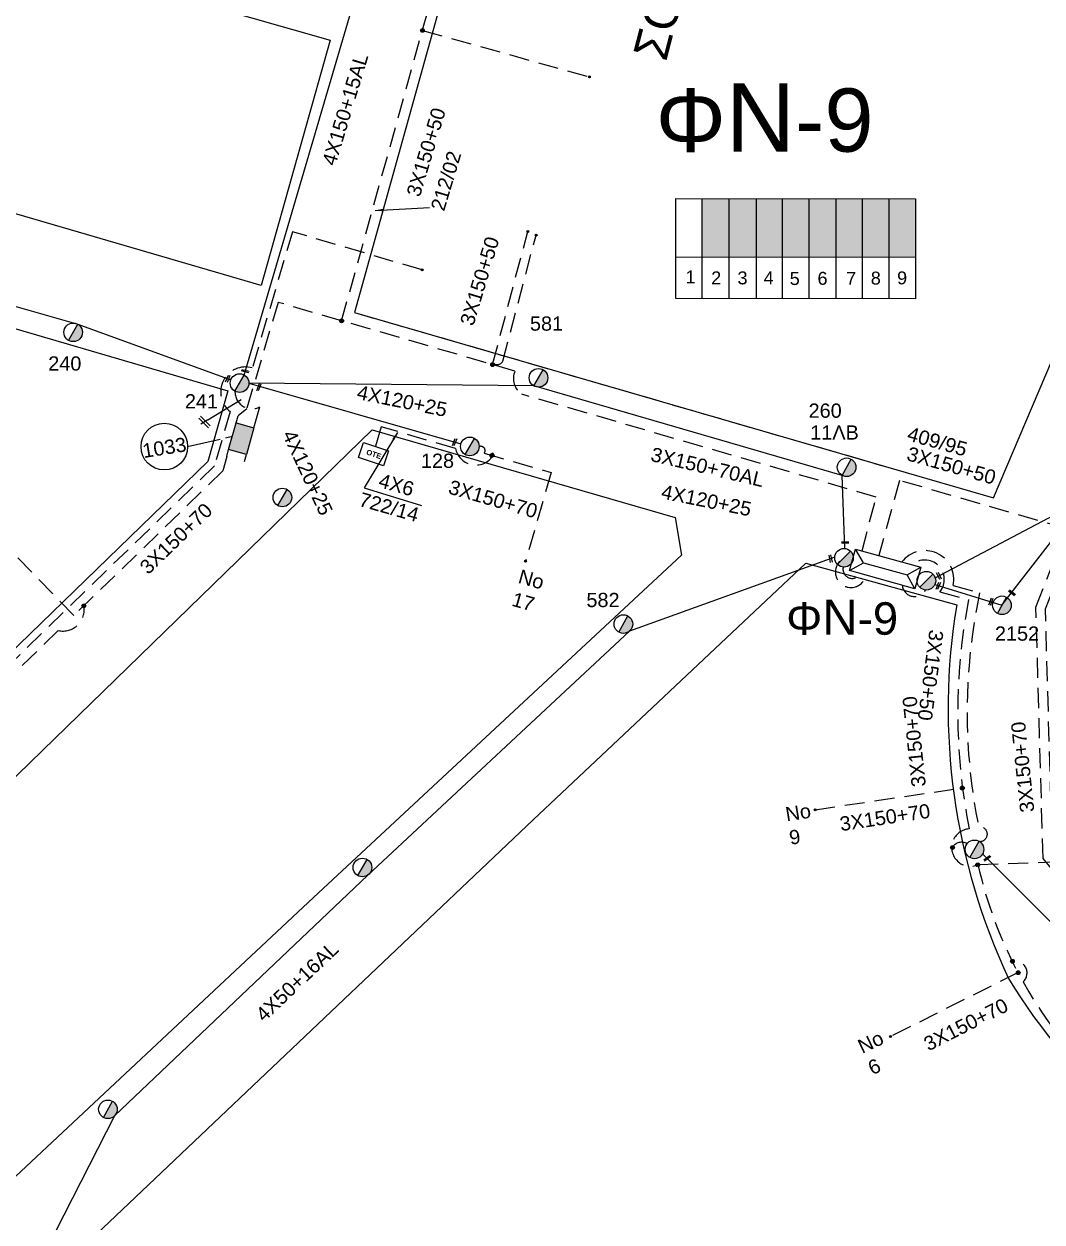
# Model space of a CAD drawing. Header units: millimetres. Extents: x 771 to 3391, y 686 to 1835.
# Drawn here: x 2071.3 to 2200.2, y 1430.4 to 1582.1 of the extents above; entities that cross this region are included whole.
import ezdxf

# ---------------------------------------------------------------- set-up
doc = ezdxf.new("R2010")
doc.units = ezdxf.units.MM
doc.linetypes.add('DASHED', pattern=[19.05, 12.7, -6.35])
for name, color, linetype in [('Link Box 4 Διευθύνσεων', 7, 'Continuous'), ('Pillar OTE', 7, 'Continuous'), ('Άγνωστα', 7, 'Continuous'), ('Γυμνά εναέρια ΧΤ και ΦΟΠ (3Φ)   4x50+16AL', 7, 'Continuous'), ('Επιγραφές - Σχήματα', 7, 'Continuous'), ('Καλωδια ΧΤ  3X95+50', 7, 'Continuous'), ('Καλώδια ΧΤ   3x150+50CU', 7, 'DASHED'), ('Καλώδια ΧΤ   3x150+70AL', 7, 'DASHED'), ('Μηχανική τομή', 7, 'Continuous'), ('Στύλος ΦΜ', 7, 'Continuous'), ('Στύλος ΦΜ @ 1', 7, 'Continuous'), ('Συνδέσεις', 7, 'Continuous'), ('Συνεστραμμένα ΧΤ   3x70+54.6+25 AL', 7, 'SYN_LINE'), ('Συνεστραμμένα ΧΤ   4x120+25 AL', 7, 'SYN_LINE'), ('Υποσταθμός εναέριος 2 στύλων', 7, 'Continuous'), ('Υποσταθμός πόλεως', 7, 'Continuous'), ('Υπόβαθρο ΔΕΗ', 7, 'Continuous'), ('Υπόγεια καλώδια Παροχών ΧΤ   4x6', 7, 'DASHED')]:
    doc.layers.add(name, color=color, linetype=linetype)
doc.styles.add('arial', font='arial.ttf')
doc.styles.get("Standard").update_dxf_attribs({"font": 'arial.ttf'})
doc.linetypes.add('SYN_LINE', pattern='A,0.5,-0.0001,["/\\/\\/\\/",Standard,S=0.1,R=0,X=0,Y=-0.05],-0.25', length=0.7501)
doc.dimstyles.new('ISO-25', dxfattribs={"dimtxt": 2.5, "dimasz": 2.5, "dimexe": 1.25, "dimexo": 0.625, "dimtad": 1, "dimtxsty": 'Standard', "dimcen": 2.5, "dimadec": 0, "dimazin": 0, "dimtfac": 1, "dimtmove": 0, "dimatfit": 3, "dimfxl": 1, "dimarcsym": 0})

# ---------------------------------------------------------------- blocks, each defined once
blk = doc.blocks.new('LINK BOX 4 ΑΝΑΧΩΡΗΣΕΩΝ')
at = {"layer": 'Link Box 4 Διευθύνσεων', "ltscale": 40}
blk.add_hatch(color=256, dxfattribs=at).paths.add_polyline_path([(-3.54, 0), (-3.54, -4.67), (3.54, -4.67), (3.54, 0)])
for p, q in [((-3.54, 0), (-5.33, 0)), ((5.33, 0), (3.54, 0)), ((-3.54, -4.67), (-5.33, -4.67)), ((5.33, -4.67), (3.54, -4.67))]:
    blk.add_line(p, q, dxfattribs=at)
blk.add_lwpolyline([(-3.54, -4.67), (-3.54, 0), (3.54, 0), (3.54, -4.67)], close=True, dxfattribs=at)
blk = doc.blocks.new('ΥΠΑΡΧΩΝ ΤΣΙΜΕΝΤΕΝΙΟΣ ΣΤΥΛΟΣ')
at = {"layer": 'Στύλος ΦΜ'}
blk.add_hatch(color=7, dxfattribs=at).paths.add_polyline_path([(-1.29, -2.28, 0.574793), (2.62, 0, 0.268822), (1.3, 2.27)])
at = {"layer": 'Στύλος ΦΜ', "color": 7}
blk.add_line((-1.29, -2.28), (1.3, 2.27), dxfattribs=at)
blk.add_circle((0, 0), 2.62, dxfattribs=at)
at = {"layer": 'Στύλος ΦΜ', "flags": 4}
for tag, p in [('ΑΡΙΘΜΟΣ', (-4.68, 8.05)), ('ΤΥΠΟΣ', (-4.91, 3.03))]:
    blk.add_attdef(tag, p, '', height=4, dxfattribs=at)
blk = doc.blocks.new('ΥΠΟΣΤΑΘΜΟΣ ΕΝΑΕΡΙΟΣ ΕΠΙ 2 ΣΤΥΛΩΝ')
at = {"layer": 'Υποσταθμός εναέριος 2 στύλων', "linetype": 'Continuous'}
for points in [[(-11.97, -2.11, 0.574793), (-8.45, -0.07, 0.268822), (-9.64, 1.98)], [(9.68, -2.15, 0.574793), (13.19, -0.1, 0.268822), (12.01, 1.95)]]:
    blk.add_hatch(color=256, dxfattribs=at).paths.add_polyline_path(points)
for p, q in [((-11.97, -2.11), (-9.64, 1.98)), ((9.68, -2.15), (12.01, 1.95))]:
    blk.add_line(p, q, dxfattribs=at)
for centre in [(-10.81, -0.07), (10.84, -0.1)]:
    blk.add_circle(centre, 2.36, dxfattribs=at)
at = {"layer": 'Υποσταθμός πόλεως', "linetype": 'Continuous', "ltscale": 40}
blk.add_lwpolyline([(-8.57, 2.82), (8.57, 2.82), (8.57, -2.82), (-8.57, -2.82)], close=True, dxfattribs=at)
for points in [[(-5.75, 0), (-8.57, 2.82)], [(-8.57, -2.82), (-5.75, 0)], [(-5.75, 0), (5.75, 0)], [(5.75, 0), (8.57, 2.82)], [(8.57, -2.82), (5.75, 0)]]:
    blk.add_lwpolyline(points, dxfattribs=at)
at = {"layer": 'Υποσταθμός εναέριος 2 στύλων', "ltscale": 40, "flags": 1}
for tag, p in [('ΜΕΤΑΣΧΗΜΑΤΙΣΜΟΣ', (14.09, 2.51)), ('ΙΣΧΥΣ', (14.07, -0.28)), ('ΑΡΙΘΜΟΣ', (14.19, -3))]:
    blk.add_attdef(tag, p, '', height=1.8, dxfattribs=at)
blk = doc.blocks.new('ΜΗΧΑΝΙΚΗ ΤΟΜΗ')
at = {"layer": 'Μηχανική τομή', "ltscale": 40}
for p, q in [((-1.89, 0.78), (1.89, 0.78)), ((1.89, 0), (-1.89, 0))]:
    blk.add_line(p, q, dxfattribs=at)
blk = doc.blocks.new('_ΣΥΝΔΕΣΗ')
at = {"layer": 'Συνδέσεις', "linetype": 'SYN_LINE', "ltscale": 40}
blk.add_hatch(color=256, dxfattribs=at).paths.add_polyline_path([(0.5, -0.01, 1), (-0.5, -0.01, 1)])
at = {"layer": 'Συνδέσεις'}
blk.add_circle((0, -0.01), 0.5, dxfattribs=at)
blk = doc.blocks.new('τομή_')
at = {"layer": 'Επιγραφές - Σχήματα'}
for p, q in [((-1.29, -0.22), (0.13, 0.75)), ((-1.08, -0.46), (0.34, 0.51)), ((-0.66, 0.62), (-0.29, -0.37))]:
    blk.add_line(p, q, dxfattribs=at)
blk = doc.blocks.new('PILLAR ΟΤΕ')
at = {"layer": 'Pillar OTE', "ltscale": 40}
blk.add_lwpolyline([(-3.31, 2.02), (3.39, 2.02), (3.39, -1.99), (-3.31, -1.99)], close=True, dxfattribs=at)
at = {"layer": 'Pillar OTE', "insert": (-1.81, 0.71), "char_height": 1.3575, "width": 109.961, "attachment_point": 1}
blk.add_mtext('{\\fArial|b1|i0|c161|p34;OTE}', dxfattribs=at)
blk = doc.blocks.new('TSONTA XT1')
at = {"ltscale": 40}
h = blk.add_hatch(color=256, dxfattribs=at)
h.dxf.hatch_style = 1
h.paths.add_polyline_path([(595.96, 2487.66), (597.07, 2488.77), (595.96, 2489.87), (594.85, 2488.77)])
blk.add_lwpolyline([(594.85, 2488.77), (595.96, 2489.87), (597.07, 2488.77), (595.96, 2487.66)], close=True, dxfattribs=at)

msp = doc.modelspace()

# ---------------------------------------------------------------- hatches: boundary and pattern name
at = {"layer": 'Καλώδια ΧΤ   3x150+50CU', "linetype": 'DASHED', "ltscale": 0.2}
h = msp.add_hatch(color=30, dxfattribs=at)
h.dxf.hatch_style = 1
h.paths.add_polyline_path([(2160.60436, 1559.95704), (2157.16449, 1559.95725), (2157.16403, 1552.59666), (2160.6039, 1552.59332)])
h = msp.add_hatch(color=85, dxfattribs=at)
h.dxf.hatch_style = 1
h.paths.add_polyline_path([(2164.04393, 1559.95682), (2160.60436, 1559.95704), (2160.6039, 1552.59332), (2164.04347, 1552.58998)])
h = msp.add_hatch(color=173, dxfattribs=at)
h.dxf.hatch_style = 1
h.paths.add_polyline_path([(2167.34149, 1559.95662), (2164.04393, 1559.95682), (2164.04347, 1552.58998), (2167.34103, 1552.58678)])
h = msp.add_hatch(color=1, dxfattribs=at)
h.dxf.hatch_style = 1
h.paths.add_polyline_path([(2170.72749, 1559.9564), (2167.34149, 1559.95662), (2167.34103, 1552.58678), (2170.72702, 1552.58349)])
h = msp.add_hatch(color=6, dxfattribs=at)
h.dxf.hatch_style = 1
h.paths.add_polyline_path([(2174.12413, 1559.95619), (2170.72749, 1559.9564), (2170.72702, 1552.58349), (2174.12367, 1552.58019)])
h = msp.add_hatch(color=2, dxfattribs=at)
h.dxf.hatch_style = 1
h.paths.add_polyline_path([(2177.46118, 1559.95598), (2174.12413, 1559.95619), (2174.12367, 1552.58019), (2177.46072, 1552.57695)])
h = msp.add_hatch(color=151, dxfattribs=at)
h.dxf.hatch_style = 1
h.paths.add_polyline_path([(2180.84955, 1559.95577), (2177.46118, 1559.95598), (2177.46072, 1552.57695), (2180.84909, 1552.57366)])
h = msp.add_hatch(color=62, dxfattribs=at)
h.dxf.hatch_style = 1
h.paths.add_polyline_path([(2184.16965, 1559.95556), (2180.84955, 1559.95577), (2180.84909, 1552.57366), (2184.16919, 1552.57044)])

# ---------------------------------------------------------------- linework, layer by layer
at = {"layer": 'Pillar OTE', "ltscale": 40}
for points in [[(2153.83579, 1547.31717), (2153.83658, 1559.95746), (2184.16965, 1559.95556), (2184.16886, 1547.28781), (2153.83579, 1547.3181)], [(2157.1637, 1547.31478), (2157.16449, 1559.95725)], [(2160.60357, 1547.31134), (2160.60436, 1559.95704)], [(2164.04314, 1547.30791), (2164.04393, 1559.95682)], [(2167.3407, 1547.30461), (2167.34149, 1559.95662)], [(2170.72669, 1547.30123), (2170.72749, 1559.9564)], [(2174.12334, 1547.29784), (2174.12413, 1559.95619)], [(2177.46038, 1547.29451), (2177.46118, 1559.95598)], [(2180.84876, 1547.29112), (2180.84955, 1559.95577)], [(2153.83612, 1552.59989), (2184.16919, 1552.57044)]]:
    msp.add_lwpolyline(points, dxfattribs=at)
at = {"layer": 'Γυμνά εναέρια ΧΤ και ΦΟΠ (3Φ)   4x50+16AL', "color": 85, "linetype": 'Continuous', "ltscale": 0.2}
msp.add_lwpolyline([(2099.19927, 1537.63353), (2114.53052, 1589.74956), (2123.24079, 1617.26343), (2129.54286, 1641.4146)], dxfattribs=at)
at = {"layer": 'Γυμνά εναέρια ΧΤ και ΦΟΠ (3Φ)   4x50+16AL', "color": 30, "linetype": 'Continuous', "ltscale": 0.2}
msp.add_lwpolyline([(1969.28875, 1584.4148), (1993.00692, 1568.5728), (2012.10738, 1563.35134), (2040.09168, 1554.88953), (2058.59375, 1549.62662), (2078.13354, 1544.05959), (2097.50686, 1537.01416)], dxfattribs=at)
at = {"layer": 'Γυμνά εναέρια ΧΤ και ΦΟΠ (3Φ)   4x50+16AL', "color": 173, "linetype": 'Continuous', "ltscale": 0.2}
msp.add_lwpolyline([(2173.96004, 1514.58253), (2147.9604, 1505.2115), (2114.84629, 1474.33963), (2082.78987, 1443.8668), (2072.10202, 1422.95656)], dxfattribs=at)
at = {"layer": 'Καλωδια ΧΤ  3X95+50', "linetype": 'DASHED', "ltscale": 0.2}
msp.add_lwpolyline([(2121.73088, 1550.94209), (2105.30007, 1555.77564), (2100.22024, 1538.54323, 0.815865249), (2097.40887, 1533.0237), (2095.43962, 1526.13379), (2046.78375, 1478.96662)], format="xyb", dxfattribs=at)
at = {"layer": 'Καλώδια ΧΤ   3x150+50CU', "color": 6, "linetype": 'DASHED', "ltscale": 0.2}
for points in [[(2111.53161, 1544.50102), (2125.86455, 1595.98275)], [(2121.76299, 1581.25304), (2142.89505, 1575.37171)], [(2130.64573, 1538.95739), (2135.09974, 1555.81395)]]:
    msp.add_lwpolyline(points, dxfattribs=at)
for points in [[(2130.87823, 1538.99966, 0.349869945), (2131.931, 1539.36722), (2136.15528, 1555.35436)], [(2100.67661, 1531.82495), (2101.17957, 1533.60756, -0.576070644), (2098.03267, 1535.58717)]]:
    msp.add_lwpolyline(points, format="xyb", dxfattribs=at)
at = {"layer": 'Καλώδια ΧΤ   3x150+50CU', "linetype": 'DASHED', "ltscale": 0.2}
msp.add_lwpolyline([(2113.14368, 1545.55618), (2180.9569, 1525.88845)], dxfattribs=at)
at = {"layer": 'Καλώδια ΧΤ   3x150+50CU', "color": 151, "linetype": 'DASHED', "ltscale": 0.2}
msp.add_lwpolyline([(2207.18012, 1468.67259, 0.913197862), (2206.24816, 1469.35388), (2200.33319, 1476.44557), (2199.42786, 1508.24191), (2203.32714, 1518.15634), (2182.16755, 1524.29321), (2179.53288, 1514.77973)], format="xyb", dxfattribs=at)
at = {"layer": 'Καλώδια ΧΤ   3x150+50CU', "color": 1, "linetype": 'DASHED', "ltscale": 0.2}
msp.add_lwpolyline([(2192.09615, 1475.66644), (2201.54578, 1476.02027), (2200.63435, 1508.03093), (2204.30029, 1517.35204), (2223.48957, 1509.805)], dxfattribs=at)
at = {"layer": 'Καλώδια ΧΤ   3x150+50CU', "color": 62, "linetype": 'DASHED', "ltscale": 0.2}
msp.add_lwpolyline([(2182.46236, 1513.96843, -0.80218713), (2188.94502, 1510.98695), (2192.30485, 1510.06121, 0.102149271), (2192.17365, 1480.4192, -1.190707837), (2192.23442, 1478.6152)], format="xyb", dxfattribs=at)
at = {"layer": 'Καλώδια ΧΤ   3x150+50CU', "color": 173, "linetype": 'DASHED', "ltscale": 0.2}
msp.add_arc((2176.00933, 1512.702), 1.96161, 136.4298514, 348.2444455, dxfattribs=at)
at = {"layer": 'Καλώδια ΧΤ   3x150+50CU', "color": 85, "linetype": 'DASHED', "ltscale": 0.2}
msp.add_arc((2176.16614, 1513.05599), 1.16341, 166.4011497, 331.8293615, dxfattribs=at)
at = {"layer": 'Καλώδια ΧΤ   3x150+50CU', "color": 30, "linetype": 'DASHED', "ltscale": 0.2}
msp.add_arc((2184.07482, 1511.15518), 1.56212, 184.5300482, 332.1545759, dxfattribs=at)
at = {"layer": 'Καλώδια ΧΤ   3x150+50CU', "color": 1, "linetype": 'DASHED', "ltscale": 0.2}
msp.add_arc((2190.00999, 1477.1006), 1.38748, 59.8477434, 147.7731065, dxfattribs=at)
at = {"layer": 'Καλώδια ΧΤ   3x150+70AL', "color": 6, "linetype": 'DASHED', "ltscale": 0.2}
for points in [[(2177.41209, 1515.36706), (2179.2064, 1522.18882), (2134.36717, 1535.19345, -0.369141328), (2133.47974, 1538.13545), (2103.4874, 1546.83407), (2099.52008, 1533.34784), (2098.4303, 1532.45874)], [(2078.89305, 1508.42219, -0.539759465), (2075.66302, 1505.29098), (2047.619, 1478.10501, -0.317342999), (2045.60016, 1477.48541), (2044.80964, 1476.71907)]]:
    msp.add_lwpolyline(points, format="xyb", dxfattribs=at)
at = {"layer": 'Καλώδια ΧΤ   3x150+70AL', "color": 85, "linetype": 'DASHED', "ltscale": 0.2}
msp.add_lwpolyline([(2128.94558, 1528.57067, -0.758770263), (2129.59367, 1527.73936), (2138.06908, 1525.28033), (2134.81473, 1514.06373)], format="xyb", dxfattribs=at)
at = {"layer": 'Καλώδια ΧΤ   3x150+70AL', "color": 6, "linetype": 'DASHED', "ltscale": 0.2}
msp.add_lwpolyline([(2096.98339, 1527.33056), (2096.50524, 1525.49551), (2077.64453, 1507.21187), (2064.65246, 1520.52933)], dxfattribs=at)
at = {"layer": 'Καλώδια ΧΤ   3x150+70AL', "color": 1, "linetype": 'DASHED', "ltscale": 0.2}
for points in [[(2183.72998, 1513.61738, -0.913321674), (2187.28125, 1510.20065), (2190.90581, 1509.20198, 0.098320454), (2190.99737, 1480.18178)], [(2192.09615, 1475.66644, 0.065640063), (2197.06315, 1462.18905, 0.065640063)], [(2196.42812, 1463.43468, -0.780425774), (2197.80157, 1460.83174, 0.108589866), (2213.50668, 1443.23466), (2204.38067, 1431.16149)]]:
    msp.add_lwpolyline(points, format="xyb", dxfattribs=at)
for points in [[(2171.46517, 1482.61709), (2190.13932, 1485.37142), (2190.13932, 1485.37142)], [(2197.16652, 1461.99346), (2181.00474, 1453.90696)]]:
    msp.add_lwpolyline(points, dxfattribs=at)
msp.add_arc((2191.12746, 1477.82208), 2.36329, 93.1555686, 294.1980004, dxfattribs=at)
at = {"layer": 'Συνεστραμμένα ΧΤ   3x70+54.6+25 AL', "color": 2, "linetype": 'SYN_LINE', "ltscale": 20}
msp.add_lwpolyline([(2186.63944, 1511.12784), (2195.13414, 1508.48632), (2205.55113, 1521.93489), (2207.94532, 1550.12316), (2217.53546, 1575.8855)], dxfattribs=at)
at = {"layer": 'Συνεστραμμένα ΧΤ   3x70+54.6+25 AL', "color": 30, "ltscale": 20}
msp.add_lwpolyline([(2186.67824, 1511.96809), (2205.55113, 1521.93489), (2250.50839, 1564.01577)], dxfattribs=at)
at = {"layer": 'Συνεστραμμένα ΧΤ   3x70+54.6+25 AL', "color": 62, "linetype": 'SYN_LINE', "ltscale": 20}
msp.add_lwpolyline([(2192.68427, 1477.03201), (2222.02345, 1447.61679), (2245.16742, 1439.31662), (2272.27587, 1430.74649), (2287.3606, 1435.73669), (2292.77723, 1410.23193)], dxfattribs=at)
at = {"layer": 'Συνεστραμμένα ΧΤ   4x120+25 AL', "color": 85, "linetype": 'SYN_LINE', "ltscale": 20}
for points in [[(2175.25683, 1515.67453), (2174.88473, 1524.93474), (2135.87631, 1536.25041), (2099.79142, 1536.60022)], [(2099.79142, 1536.60022), (2126.63573, 1528.91901)]]:
    msp.add_lwpolyline(points, dxfattribs=at)
at = {"layer": 'Υπόβαθρο ΔΕΗ'}
for points in [[(2113.14368, 1545.55618), (2194.0702, 1522.08523), (2204.78948, 1547.28419), (2215.99885, 1630.62953), (2174.63274, 1631.33916), (2139.1405, 1638.93281), (2113.14368, 1545.55618)], [(1980.63768, 1584.19316), (2000.26942, 1611.30167), (2110.07818, 1580.02601), (2101.36376, 1548.98077), (1980.63768, 1584.19316)], [(1952.09604, 1544.15021), (1972.20026, 1572.15791), (2097.14787, 1535.64525), (2094.5896, 1526.69452), (2031.30916, 1465.35023), (1952.09604, 1544.15021)], [(2094.60772, 1531.96415), (2098.80078, 1534.54582)], [(2039.58054, 1457.00481), (2115.41073, 1530.70353), (2153.74248, 1519.58208), (2154.56873, 1514.82046), (2107.98335, 1471.48647), (2064.94899, 1431.26879), (2039.58054, 1457.00481)], [(2092.03849, 1528.56867), (2096.15097, 1529.53069)], [(2096.84183, 1529.6923), (2097.70684, 1529.89465)], [(2114.39126, 1523.35069), (2121.65799, 1521.13867)]]:
    msp.add_lwpolyline(points, dxfattribs=at)
msp.add_lwpolyline([(2073.86029, 1422.60908), (2135.79225, 1481.32938), (2170.3152, 1513.81527), (2189.39804, 1508.55736, 0.152654007), (2195.97664, 1461.25577, 0.16543394), (2230.2899, 1432.30107), (2278.03044, 1415.19075), (2278.79774, 1404.98993), (2240.3731, 1387.80974), (2173.32775, 1323.67945), (2115.92702, 1381.0024)], format="xyb", close=True, dxfattribs=at)
msp.add_circle((2089.08711, 1528.56867), 2.95138, dxfattribs=at)
at = {"layer": 'Υπόγεια καλώδια Παροχών ΧΤ   4x6', "color": 85, "linetype": 'DASHED', "ltscale": 0.2}
msp.add_lwpolyline([(2130.47527, 1527.13086, -0.620456314), (2125.95448, 1528.34172), (2116.53303, 1531.07523), (2115.81058, 1528.58519)], format="xyb", dxfattribs=at)

# ---------------------------------------------------------------- block references
at = {"layer": 'Link Box 4 Διευθύνσεων', "xscale": 0.4999999999999998, "yscale": 0.4999999999999998, "zscale": 0.4999999999999998, "rotation": 254.2436490389055}
msp.add_blockref('LINK BOX 4 ΑΝΑΧΩΡΗΣΕΩΝ', (2099.95315, 1529.26086), dxfattribs=at)
at = {"layer": 'Pillar OTE', "xscale": 0.5, "yscale": 0.5, "zscale": 0.5, "rotation": 341.1929595980751}
msp.add_blockref('PILLAR ΟΤΕ', (2115.54934, 1527.61819), dxfattribs=at)
at = {"layer": 'Επιγραφές - Σχήματα', "rotation": 281.2861840314677}
msp.add_blockref('τομή_', (2094.12461, 1531.1928), dxfattribs=at)
at = {"layer": 'Μηχανική τομή'}
for p, xscale, yscale, zscale, rotation in [((2099.31971, 1538.04296), 0.25, 0.25, 0.25, 345.9780521669882), ((2097.20415, 1537.12425), 0.249999999999919, 0.249999999999919, 0.249999999999919, 68.45138536945211), ((2101.14641, 1536.05526), 0.249999999999919, 0.249999999999919, 0.249999999999919, 68.45138536945211), ((2125.92924, 1529.10152), 0.249999999999919, 0.249999999999919, 0.249999999999919, 68.45138536945211), ((2173.33873, 1514.35865), 0.2500000000001928, 0.2500000000001928, 0.2500000000001928, 282.6611919098028), ((2187.05451, 1512.1668), 0.2500000000001928, 0.2500000000001928, 0.2500000000001928, 294.8787790666561), ((2187.15623, 1510.91402), 0.249999999999919, 0.249999999999919, 0.249999999999919, 68.45138536945211), ((2196.34239, 1509.98219), 0.2500000000001928, 0.2500000000001928, 0.2500000000001928, 320.751727745773), ((2193.81258, 1508.91841), 0.249999999999919, 0.249999999999919, 0.249999999999919, 68.45138536945211), ((2193.32116, 1476.39347), 0.2499999999999681, 0.2499999999999681, 0.2499999999999681, 36.11407878704492)]:
    msp.add_blockref('ΜΗΧΑΝΙΚΗ ΤΟΜΗ', p, dxfattribs=dict(at, xscale=xscale, yscale=yscale, zscale=zscale, rotation=rotation))
at = {"layer": 'Μηχανική τομή', "xscale": 0.25, "yscale": 0.25, "zscale": 0.25}
msp.add_blockref('ΜΗΧΑΝΙΚΗ ΤΟΜΗ', (2175.28497, 1516.34592), dxfattribs=at)
at = {"layer": 'Στύλος ΦΜ @ 1', "ltscale": 40}
ref = msp.add_blockref('ΥΠΑΡΧΩΝ ΤΣΙΜΕΝΤΕΝΙΟΣ ΣΤΥΛΟΣ', (2077.54798, 1543.0377), dxfattribs=dict(at, xscale=0.4499999999998181, yscale=0.4499999999998181, zscale=0.4499999999998181))
ref.add_attrib('ΤΥΠΟΣ', '240', (2074.39281, 1538.19541), dxfattribs={"layer": 'Στύλος ΦΜ', "height": 1.8, "flags": 4})
ref = msp.add_blockref('ΥΠΑΡΧΩΝ ΤΣΙΜΕΝΤΕΝΙΟΣ ΣΤΥΛΟΣ', (2136.45734, 1537.27488), dxfattribs=dict(at, xscale=0.4499999999998181, yscale=0.4499999999998181, zscale=0.4499999999998181))
ref.add_attrib('ΤΥΠΟΣ', '581', (2135.37466, 1543.24773), dxfattribs={"layer": 'Στύλος ΦΜ', "height": 1.8, "flags": 4})
ref = msp.add_blockref('ΥΠΑΡΧΩΝ ΤΣΙΜΕΝΤΕΝΙΟΣ ΣΤΥΛΟΣ', (2098.61371, 1536.61164), dxfattribs=dict(at, xscale=0.4499999999998181, yscale=0.4499999999998181, zscale=0.4499999999998181))
ref.add_attrib('ΤΥΠΟΣ', '241', (2091.69076, 1533.40996), dxfattribs={"layer": 'Στύλος ΦΜ', "height": 1.8, "flags": 4})
ref = msp.add_blockref('ΥΠΑΡΧΩΝ ΤΣΙΜΕΝΤΕΝΙΟΣ ΣΤΥΛΟΣ', (2175.46576, 1525.95921), dxfattribs=dict(at, xscale=0.4499999999998181, yscale=0.4499999999998181, zscale=0.4499999999998181))
ref.add_attrib('ΤΥΠΟΣ', '260', (2170.64723, 1532.22549), dxfattribs={"layer": 'Στύλος ΦΜ', "height": 1.8, "flags": 4})
ref.add_attrib('ΑΡΙΘΜΟΣ', '11ΛΒ', (2170.85788, 1529.4625), dxfattribs={"layer": 'Στύλος ΦΜ', "height": 1.8, "flags": 4})
ref = msp.add_blockref('ΥΠΑΡΧΩΝ ΤΣΙΜΕΝΤΕΝΙΟΣ ΣΤΥΛΟΣ', (2127.76806, 1528.59501), dxfattribs=dict(at, xscale=0.4499999999998181, yscale=0.4499999999998181, zscale=0.4499999999998181))
ref.add_attrib('ΤΥΠΟΣ', '128', (2121.57415, 1525.88247), dxfattribs={"layer": 'Στύλος ΦΜ', "height": 1.8, "flags": 4})
at = {"layer": 'Στύλος ΦΜ @ 1', "ltscale": 40, "xscale": 0.4499999999998181, "yscale": 0.4499999999998181, "zscale": 0.4499999999998181}
for p in [(2104.03583, 1522.13128), (2191.64886, 1477.59331), (2114.16872, 1475.30298), (2081.94975, 1444.69224)]:
    msp.add_blockref('ΥΠΑΡΧΩΝ ΤΣΙΜΕΝΤΕΝΙΟΣ ΣΤΥΛΟΣ', p, dxfattribs=at)
at = {"layer": 'Στύλος ΦΜ @ 1', "ltscale": 40}
ref = msp.add_blockref('ΥΠΑΡΧΩΝ ΤΣΙΜΕΝΤΕΝΙΟΣ ΣΤΥΛΟΣ', (2147.20225, 1506.11279), dxfattribs=dict(at, xscale=0.4499999999998181, yscale=0.4499999999998181, zscale=0.4499999999998181))
ref.add_attrib('ΤΥΠΟΣ', '582', (2142.52391, 1508.25932), dxfattribs={"layer": 'Στύλος ΦΜ', "height": 1.8, "flags": 4})
ref = msp.add_blockref('ΥΠΑΡΧΩΝ ΤΣΙΜΕΝΤΕΝΙΟΣ ΣΤΥΛΟΣ', (2195.13187, 1508.48761), dxfattribs=dict(at, xscale=0.4499999999998181, yscale=0.4499999999998181, zscale=0.4499999999998181))
ref.add_attrib('ΤΥΠΟΣ', '2152', (2194.24067, 1504.01016), dxfattribs={"layer": 'Στύλος ΦΜ', "height": 1.8, "flags": 4})
at = {"layer": 'Συνδέσεις'}
for p, xscale, yscale, zscale in [((2121.76299, 1581.25304), 0.4777242751394019, 0.4777242751394019, 0.4777242751394019), ((2142.92809, 1575.36252), 0.25, 0.25, 0.25), ((2135.09974, 1555.81395), 0.25, 0.25, 0.25), ((2136.15528, 1555.35436), 0.25, 0.25, 0.25), ((2121.73088, 1550.94209), 0.25, 0.25, 0.25), ((2111.53161, 1544.50102), 0.4777242751394019, 0.4777242751394019, 0.4777242751394019), ((2130.64573, 1538.95739), 0.4777242751394019, 0.4777242751394019, 0.4777242751394019), ((2134.81473, 1514.06373), 0.25, 0.25, 0.25), ((2078.89305, 1508.42219), 0.4777242751394019, 0.4777242751394019, 0.4777242751394019), ((2190.10628, 1485.36655), 0.4777242751394019, 0.4777242751394019, 0.4777242751394019), ((2171.46517, 1482.61709), 0.25, 0.25, 0.25), ((2188.86141, 1477.83931), 0.4777242751394019, 0.4777242751394019, 0.4777242751394019), ((2192.05538, 1475.64858), 0.4777242751394019, 0.4777242751394019, 0.4777242751394019), ((2196.45326, 1463.43349), 0.4777242751394019, 0.4777242751394019, 0.4777242751394019), ((2197.19167, 1461.99227), 0.4777242751394019, 0.4777242751394019, 0.4777242751394019), ((2181.00474, 1453.90696), 0.25, 0.25, 0.25)]:
    msp.add_blockref('_ΣΥΝΔΕΣΗ', p, dxfattribs=dict(at, xscale=xscale, yscale=yscale, zscale=zscale))
at = {"layer": 'Συνδέσεις', "xscale": 0.3075184835441075, "yscale": 0.3075184835441075, "zscale": 0.3075184835441075, "rotation": 344.1693286652917}
msp.add_blockref('TSONTA XT1', (1745.46929, 841.14007), dxfattribs=at)
at = {"layer": 'Υποσταθμός εναέριος 2 στύλων', "xscale": 0.5, "yscale": 0.5, "zscale": 0.5, "rotation": 344.5204195565888}
msp.add_blockref('ΥΠΟΣΤΑΘΜΟΣ ΕΝΑΕΡΙΟΣ ΕΠΙ 2 ΣΤΥΛΩΝ', (2180.35097, 1513.09249), dxfattribs=at)

# ---------------------------------------------------------------- texts
at = {"ltscale": 40, "insert": (2148.40438, 1578.28973), "char_height": 4, "width": 67.4273804, "attachment_point": 1, "rotation": 75.4034053, "style": 'arial'}
msp.add_mtext('{\\H1.083x;ΣΟΦ. ΒΕΝΙΖΕΛΟΥ}', dxfattribs=at)
at = {"ltscale": 30, "char_height": 1.63441, "width": 11.2572904, "attachment_point": 1}
for s, insert in [('1', (2155.08195, 1550.87849)), ('2', (2158.32041, 1550.74503)), ('3', (2161.651, 1550.74503)), ('4', (2164.95451, 1550.74503)), ('5', (2168.25802, 1550.66385)), ('6', (2171.77815, 1550.69092)), ('7', (2175.40659, 1550.69092)), ('8', (2178.52055, 1550.71797)), ('9', (2181.85114, 1550.74503))]:
    msp.add_mtext(s, dxfattribs=dict(at, insert=insert))
at = {"layer": 'Άγνωστα', "color": 7, "char_height": 1.8, "attachment_point": 1}
for s, gutter_width, insert, rotation in [('4X150+15AL', 12.5, (2109.01579, 1564.52842), 73.2941037), ('3X150+50', 12.5, (2119.70261, 1560.58215), 73.2941037), ('212/02', 12.5, (2122.77428, 1558.78269), 73.2941037), ('3X150+50', 12.5, (2126.48148, 1544.26704), 73.2941037), ('4X120+25', 12.5, (2113.72344, 1536.3764), 348.5724011), ('4X120+25', 12.5, (2105.61631, 1530.88739), 295.0376162), ('409/95', 12.5, (2183.49634, 1531.13978), 344.1711031), ('1033', 12.5, (2086.18768, 1528.90057), 9.0165632), ('3X150+50', 12.5, (2183.43429, 1528.61806), 344.1711031), ('4Χ6', 1.89054, (2116.56832, 1525.21542), 344.226425), ('3X150+70', 12.5, (2125.42042, 1524.39766), 343.9384877), ('722/14', 1.89054, (2114.08707, 1522.83199), 344.226425), ('4X120+25', 12.5, (2152.24513, 1523.78844), 348.5724011), ('3X150+70', 12.5, (2085.78987, 1513.58303), 43.9822509), ('3X150+50', 12.5, (2187.74529, 1505.22901), 262.4941516), ('3X150+70', 12.5, (2197.45272, 1482.18188), 95.9589326), ('3X150+70', 12.5, (2174.47722, 1481.68087), 8.5427728), ('3X150+70', 12.5, (2185.00847, 1453.61922), 26.9204888)]:
    msp.add_mtext_dynamic_manual_height_columns(s, width=1.8, gutter_width=gutter_width, heights=[0.04535], dxfattribs=dict(at, insert=insert, rotation=rotation))
at = {"layer": 'Άγνωστα', "color": 7}
note = msp.add_mtext_dynamic_manual_height_columns('Nο ', width=1.8, gutter_width=1.89054, heights=[0.04535, 0], dxfattribs=dict(at, insert=(2130.69715, 1514.08152), char_height=1.8, attachment_point=1, rotation=344.226425))
for column, words in zip(note.columns.linked_columns, ['17']):
    column.text = words
note = msp.add_mtext_dynamic_manual_height_columns('No ', width=1.8, gutter_width=1.99671, heights=[0.04535, 0], dxfattribs=dict(at, insert=(2163.84475, 1482.30225), char_height=1.8, attachment_point=1, rotation=9.1023093))
for column, words in zip(note.columns.linked_columns, ['9']):
    column.text = words
note = msp.add_mtext_dynamic_manual_height_columns('No ', width=1.8, gutter_width=1.89455, heights=[0.04535, 0], dxfattribs=dict(at, insert=(2173.32766, 1451.74446), char_height=1.8, attachment_point=1, rotation=25.355921))
for column, words in zip(note.columns.linked_columns, ['6']):
    column.text = words
at = {"layer": 'Γυμνά εναέρια ΧΤ και ΦΟΠ (3Φ)   4x50+16AL', "color": 7, "insert": (2100.46479, 1456.97584), "char_height": 1.8, "attachment_point": 1, "rotation": 43.4482947}
msp.add_mtext_dynamic_manual_height_columns('4X50+16AL', width=1.8, gutter_width=12.5, heights=[0.04535], dxfattribs=at)
at = {"layer": 'Καλώδια ΧΤ   3x150+70AL', "color": 7, "char_height": 1.8, "attachment_point": 1}
for s, insert, rotation in [('3X150+70AL', (2150.9573, 1528.52971), 346.7739774), ('3X150+70', (2183.713, 1485.40697), 95.9589326)]:
    msp.add_mtext_dynamic_manual_height_columns(s, width=1.8, gutter_width=12.5, heights=[0.04535], dxfattribs=dict(at, insert=insert, rotation=rotation))
at = {"layer": 'Υπόβαθρο ΔΕΗ', "attachment_point": 1}
for insert, char_height in [((2151.27443, 1574.5686), 8), ((2167.80883, 1509.2131), 4.1092723)]:
    msp.add_mtext_dynamic_manual_height_columns('Φ{\\H1.0833x;N}-9', width=84.657329, gutter_width=12.5, heights=[0], dxfattribs=dict(at, insert=insert, char_height=char_height))

# ---------------------------------------------------------------- leaders
at = {"layer": 'Επιγραφές - Σχήματα', "ltscale": 40}
for points in [[(2115.76809, 1558.45938), (2122.65733, 1558.83822)], [(2118.6124, 1530.36855), (2114.39126, 1523.35069)]]:
    msp.add_leader(points, dimstyle='ISO-25', override={"dimasz": 1, "dimtad": 0}, dxfattribs=at)

doc.saveas('drawing.dxf')
